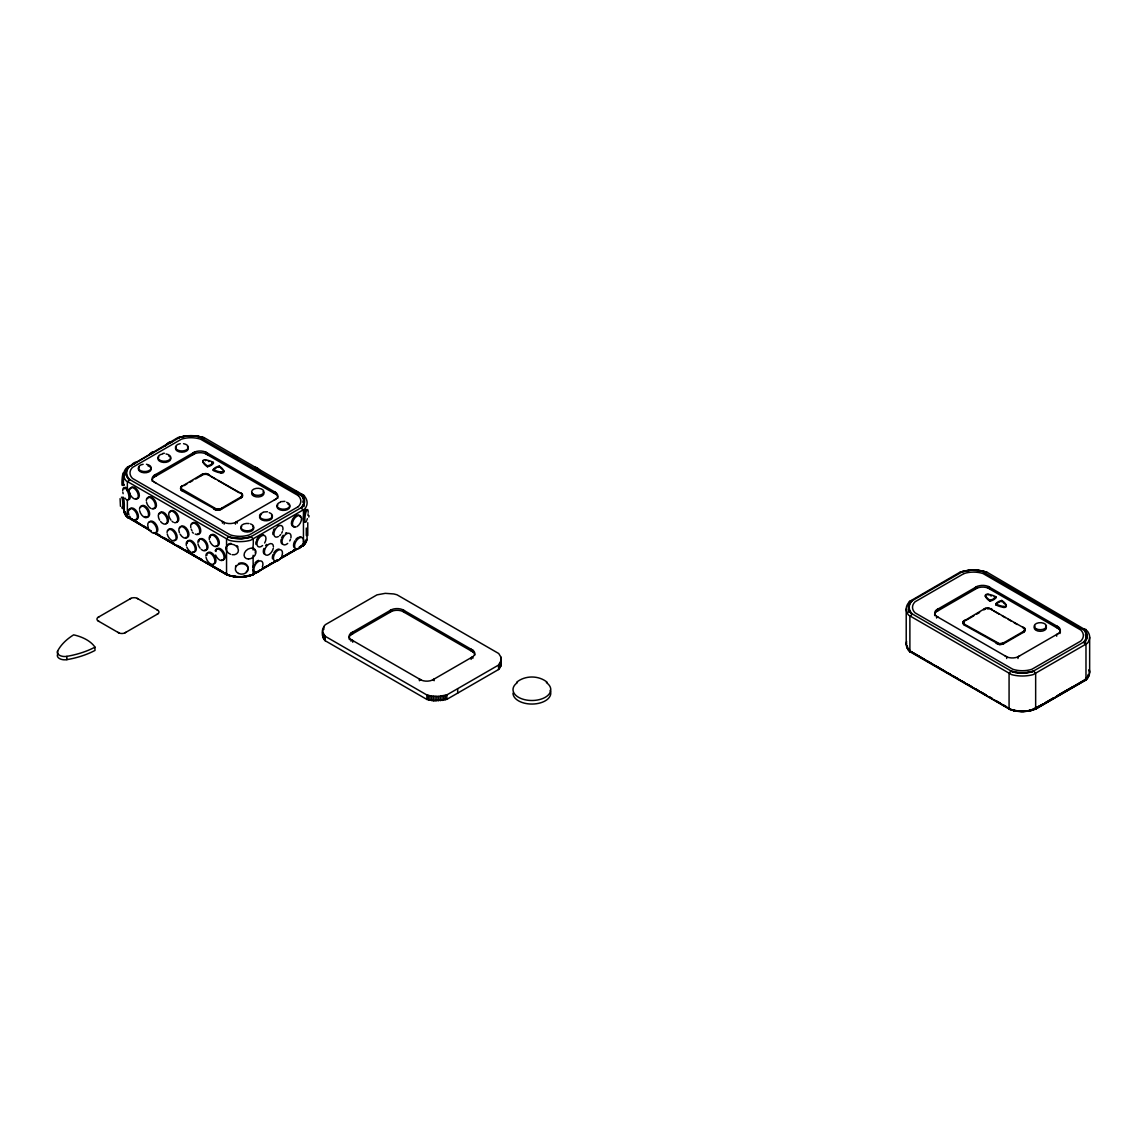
<?xml version="1.0" encoding="UTF-8"?>
<svg xmlns="http://www.w3.org/2000/svg" width="1147" height="1147" viewBox="0 0 1147 1147"><rect width="100%" height="100%" fill="white"/><g stroke="black" fill="none" stroke-linecap="round" stroke-linejoin="round"><path stroke-width="1.5" d="M120.091 498.63L120.449 506.3M322.665 629.474L322.852 632.499L325.146 636.255L426.885 694.982L431.673 696.1L438.598 696.415L446.871 694.896L498.572 665.059L501.196 660.285L501.01 657.26L498.716 653.518L396.977 594.777L393.851 593.96L385.263 593.343L376.99 594.863L325.304 624.699C321.275 628.814 321.203 636.528 325.146 640.7L426.885 699.441L433.38 700.76L446.871 699.355L498.572 669.504L500.952 665.733L501.282 659.267M241.472 493.181L242.533 495.848L241.472 497.612L220.711 509.598L216.883 510.171L181.613 490.558L180.796 487.016L202.388 474.141L206.202 473.568L242.304 494.07L241.472 496.708L220.711 508.709L216.883 509.282L180.609 488.335M963.136 621.832L964.14 624.04L999.41 643.668L1003.238 643.08L1023.999 631.094L1024.83 628.456L988.728 607.939L984.915 608.527L963.322 621.402L964.14 624.929L999.41 644.557L1003.238 643.983L1023.999 631.983L1025.06 629.33M308.83 517.053L309.045 515.72M121.396 497.21C123.001 496.278 123.446 513.713 121.854 507.132M122.858 497.11C124.464 496.178 124.908 513.612 123.317 507.031M303.998 503.691L304.041 499.662L301.761 495.92L200.022 437.179L196.883 436.362L188.294 435.745L180.022 437.265L128.335 467.116L125.711 471.89L125.898 474.901L128.177 478.657L229.916 537.398L233.056 538.215L241.644 538.818L249.917 537.298L301.604 507.461L303.998 503.691L303.998 506.659M322.909 632.929L322.651 635.954M964.14 620.513L963.136 623.61M1085.592 640.012L1086.783 635.051L1084.288 630.291L982.549 571.564L979.409 570.733L970.821 570.131L962.548 571.65L910.861 601.487L908.238 606.261L908.424 609.286L910.704 613.028L1012.443 671.769L1015.582 672.586L1024.171 673.203L1032.443 671.683L1084.13 641.833L1085.592 640.012L1085.592 642.994M180.796 487.919L182.545 485.597M301.03 546.158L303.453 545.513L303.453 510.458L301.03 507.791L302.048 506.601A22.625 13.061 0 0 0 302.048 495.676C299.052 493.21 305.016 494.801 304.772 496.594A25.635 14.796 0 0 1 304.772 508.967L250.548 540.28A25.635 14.796 0 0 1 229.128 540.28L126.041 480.751A25.635 14.796 0 0 1 126.041 468.392L178.043 437.494L179.477 437.609M909.886 601.286L960.569 571.866L964.039 571.392A22.625 13.061 0 0 1 982.965 571.392L986.434 571.866L1087.299 630.979A25.635 14.796 0 0 1 1087.299 643.352L1033.074 674.651A25.635 14.796 0 0 1 1011.654 674.651L908.567 615.136A25.635 14.796 0 0 1 908.567 602.763C908.338 600.971 914.274 599.379 911.292 601.845A22.625 13.061 0 0 0 911.292 612.77L912.338 613.946L909.886 616.627L909.886 651.682L912.309 652.328M229.543 575.722A24.646 14.237 0 0 0 250.146 575.722L253.129 574.575L253.129 555.291M1033.891 709.219L1035.655 708.946L1035.655 673.891L1033.891 670.852L1031.827 671.439A22.625 13.061 0 0 1 1012.901 671.439L1010.865 670.823L1009.073 673.891L1009.073 708.946L1009.933 709.434L909.886 651.682M251.336 536.452L249.3 537.054A22.625 13.061 0 0 1 230.375 537.054L228.339 536.452L226.547 539.506L226.547 574.575L228.325 574.833L225.242 573.056M127.36 466.901L129.812 466.284L128.765 467.46A22.625 13.061 0 0 0 128.765 478.385L129.812 479.561L127.36 482.242L127.36 491.002M1035.297 709.305L1085.98 679.899L1085.98 644.829L1083.557 642.162L1084.575 640.972A22.625 13.061 0 0 0 1084.575 630.061L1083.528 628.886L1085.98 629.488L1085.98 636.499M129.41 466.227L128.321 467.46A23.126 13.348 0 0 0 128.321 478.614L129.41 479.847M301.403 508.049L302.493 506.831A23.126 13.348 0 0 0 302.493 495.662L301.403 494.443M301.403 546.187L302.493 544.968M301.862 546.216L303.009 544.925A23.686 13.678 0 0 0 303.769 543.836M302.278 546.173L303.468 544.839A24.187 13.965 0 0 0 305.317 541.398M302.65 546.087L304.242 544.524A25.048 14.467 0 0 0 306.45 539.721M303.252 545.757L304.772 544.036A25.635 14.796 0 0 0 306.736 535.305M911.937 600.612L910.847 601.831A23.126 13.348 0 0 0 910.847 613L911.937 614.218M1083.929 642.435L1085.019 641.202A23.126 13.348 0 0 0 1085.019 630.047L1083.929 628.814M1034.494 709.391L1085.535 679.311A23.686 13.678 0 0 0 1086.295 678.207M1084.388 680.587L1085.994 679.21A24.187 13.965 0 0 0 1087.399 676.945M1084.804 680.558L1086.768 678.895A25.048 14.467 0 0 0 1087.585 677.748M1085.779 680.128L1087.299 678.407A25.635 14.796 0 0 0 1089.263 669.69M1084.402 680.228L1085.363 679.253A19.743 11.398 0 0 0 1086.008 678.35M98.972 616.828L97.495 617.832A4.975 2.882 0 0 0 97.495 620.412L98.972 621.416M156.967 614.362L158.429 613.358A4.975 2.882 0 0 0 158.429 610.778L156.967 609.774M516.58 682.307C524.982 675.239 538.803 675.239 547.205 682.307M277.717 498.372A9.205 5.319 0 0 0 276.126 494.472L205.456 453.667A9.205 5.319 0 0 0 194.789 453.667L153.827 477.324A9.205 5.319 0 0 0 152.221 481.224M474.786 655.138A9.205 5.319 0 0 0 473.08 652.055L402.425 611.265A9.205 5.319 0 0 0 391.758 611.265L350.781 634.922A9.205 5.319 0 0 0 349.075 638.004M1059.914 633.545A9.205 5.319 0 0 0 1058.652 628.843L987.983 588.053A9.205 5.319 0 0 0 977.316 588.053L936.353 611.709A9.205 5.319 0 0 0 934.748 615.609M130.084 598.849L131.848 598.003A4.975 2.882 0 0 1 136.307 598.003L138.056 598.849M125.84 632.341L124.091 633.187A4.975 2.882 0 0 1 119.632 633.187L117.869 632.341M1019.697 655.826L1017.676 656.973A9.205 5.319 0 0 1 1007.009 656.973L1004.973 655.826M183.993 485.654L186.904 483.977M189.814 482.299L192.725 480.607M195.635 478.93L202.388 475.044L202.388 474.141M275.868 499.117L235.45 522.444L235.45 524.136M98.04 617.358L131.016 598.318M298.306 506.644L249.372 534.889A19.298 11.14 0 0 1 230.303 534.889L132.507 478.428A19.298 11.14 0 0 1 132.507 467.417L181.441 439.172A19.298 11.14 0 0 1 200.51 439.172L298.306 495.633M124.908 632.872L157.899 613.831M293.087 550.56L296.17 548.782M299.252 547.004L302.335 545.226M263.466 567.851L266.462 566.116M269.473 564.381L272.484 562.647M281.502 557.442L290.506 552.223M293.517 550.488L296.528 548.753M260.756 569.658L251.623 574.934L252.541 575.02M261.573 569.113L266.792 566.174M267.767 565.528L277.33 560.094M281.718 557.485L297.231 548.524M251.967 575.02L261.143 569.715M262.677 568.84L277.746 560.137M282.262 557.528L297.345 548.825M252.268 575.048L303.453 545.513M432.419 680.042L472.822 656.701L472.822 658.392M966.52 620.025L973.803 615.839M976.714 614.147L979.61 612.469M1058.394 633.488L1017.977 656.815L1017.977 658.507M1037.748 706.81C1030.479 712.287 1020.543 712.631 1012.07 710.179L995.123 700.387M1038.422 706.595L1042.967 703.971M1044.487 703.097L1053.505 697.892M1056.502 696.157L1059.513 694.422M1060.201 693.835L1073.033 686.609M1029.963 710.065A19.743 11.398 0 0 0 1031.583 709.764L1043.283 704.043M1044.802 703.154L1047.813 701.419M1048.745 700.803L1053.835 697.95M1056.502 696.329L1083.929 680.572M1034.795 709.434L1085.98 679.899M274.147 500.106L276.126 498.931A9.205 5.319 0 0 0 276.126 492.78L274.147 491.604L274.147 493.296M177.685 437.839L180.265 437.079A25.635 14.796 0 0 1 201.686 437.079M179.19 437.494L181.513 437.007A22.625 13.061 0 0 1 200.438 437.007L203.908 437.494L303.453 495.117L303.453 502.128M253.129 550.03C252.197 547.305 255.824 535.391 249.501 537.427A23.126 13.348 0 0 1 230.174 537.427L228.052 536.796M253.129 574.575L250.548 575.335A25.635 14.796 0 0 1 229.128 575.335M252.971 574.776L250.304 575.665A25.048 14.467 0 0 1 229.371 575.665M960.211 572.224L963.838 571.235A23.126 13.348 0 0 1 983.165 571.235L986.793 572.224M1034.15 671.167L1032.028 671.798A23.126 13.348 0 0 1 1012.701 671.798L1010.579 671.167M1035.655 708.946L1032.028 709.936A23.126 13.348 0 0 1 1016.457 710.71M1035.497 709.161L1032.257 710.05A23.686 13.678 0 0 1 1012.471 710.05L1009.073 708.946M280.571 501.683L284.915 501.354M263.136 512.064L267.466 511.734M250.462 575.063L249.057 575.393A19.743 11.398 0 0 1 247.437 575.679M127.36 499.777L127.36 517.311L129.783 517.942M162.888 453.38L164.379 453.266M204.266 437.839L200.639 436.864A23.126 13.348 0 0 0 181.312 436.864M1010.579 709.305L1012.701 709.936A23.126 13.348 0 0 0 1014.55 710.38M1009.432 709.305L1012.256 710.108A24.187 13.965 0 0 0 1032.472 710.108M226.547 574.575L230.174 575.565A23.126 13.348 0 0 0 232.024 575.995M226.705 574.776L229.73 575.737A24.187 13.965 0 0 0 249.946 575.737M990.191 609.114L991.008 609.415L991.008 608.527M938.332 617.344L936.353 616.168A9.205 5.319 0 0 1 936.353 610.018L938.332 608.842L938.332 610.534M155.806 482.973L153.827 481.797A9.205 5.319 0 0 1 153.827 475.632L155.806 474.471L155.806 476.163M993.431 610.806L999.352 614.233M1002.32 615.939L1005.288 617.66M1008.256 619.366L1011.21 621.072M1014.177 622.792L1017.145 624.498M913.844 653.217L924.625 659.439M927.708 661.217L930.791 662.995M935.407 665.661L944.641 670.995M947.723 672.773L950.806 674.551M953.874 676.329L958.505 678.995M961.573 680.773L964.656 682.551M967.738 684.329L972.355 686.996M975.437 688.774L978.52 690.551M981.588 692.329L986.205 694.996M989.288 696.774L992.37 698.552M996.987 701.218L1000.069 702.996M1003.152 704.774L1006.22 706.552M985.918 695.068L910.331 651.439L908.438 648.657M988.958 696.817L992.083 698.623M1010.249 709.391L910.345 651.095A23.686 13.678 0 0 1 909.571 650.005M210.905 476.435L215.349 479.002M218.317 480.708L239.063 492.694M154.071 481.969L224.167 522.444L224.167 524.136M421.135 680.042L351.039 639.567L351.039 641.259M131.317 518.831L140.565 524.165M143.633 525.943L146.716 527.72M157.497 533.943L160.58 535.721M163.648 537.499L168.279 540.165M171.347 541.943L174.43 543.721M177.513 545.499L182.129 548.166M185.212 549.943L188.294 551.721M192.911 554.388L195.994 556.166M199.062 557.944L202.144 559.722M212.926 565.944L222.16 571.278M147.906 528.652L127.804 517.053L125.912 514.272A24.187 13.965 0 0 0 127.346 516.623L128.536 517.957M155.562 533.083L160.236 535.778M163.261 537.527L174.1 543.793M177.14 545.542L187.979 551.793M191.004 553.542L201.843 559.808M204.883 561.557L229.543 575.794L239.594 577.228L249.716 575.608A23.686 13.678 0 0 1 229.945 575.679M149.01 529.584L127.819 516.709A23.686 13.678 0 0 1 126.428 514.501M155.189 533.14L227.723 575.02M127.36 517.311L151.361 531.262M153.712 532.523L227.407 575.048M151.06 531.133L126.041 515.82A25.635 14.796 0 0 1 123.79 508.365M154.157 532.925L226.905 574.934M137.124 598.318L157.899 610.304M98.04 620.885L118.801 632.872M193.313 533.183L192.338 532.151M911.062 652.342L909.872 651.009A24.187 13.965 0 0 1 908.467 648.743M910.689 652.256L909.098 650.679A25.048 14.467 0 0 1 906.89 645.89M910.087 651.926L908.567 650.191A25.635 14.796 0 0 1 906.603 641.474M128.321 516.752L129.41 517.985M128.163 517.87L126.93 516.494A24.646 14.237 0 0 1 124.765 511.763M303.181 502.185L303.683 503.146L303.683 498.687M1024.83 629.345L1025.06 630.219M500.651 660.729L501.282 663.726M125.367 512.279L125.553 513.283M1089.65 637.159L1089.65 672.228M1086.783 635.051L1086.84 639.022M1085.707 632.097L1085.707 636.556M1058.394 628.671L1058.394 626.979L988.298 586.504L988.298 588.196M1056.674 627.681L1056.674 625.975L1058.652 627.151A9.205 5.319 0 0 1 1058.652 633.316L1056.674 634.492L1056.674 636.184M1024.83 628.456L1024.83 631.094M1024.529 628.04L1024.529 628.943L1023.999 627.567M1024.529 630.621L1024.529 631.51M1023.999 631.094L1023.999 631.983M1023.067 627.036L1023.067 627.925M1023.067 631.624L1023.067 632.527M1006.693 658.507L1006.693 656.815L936.597 616.355L936.597 618.047M1006.22 604.999L1006.22 605.917A2.079 1.19 0 0 1 1005.704 607.107A2.079 1.19 0 0 1 1003.639 607.408A20.015 11.556 0 0 1 995.797 604.813L995.797 603.895A10.438 6.036 0 0 1 1001.761 600.455A20.259 11.699 0 0 1 1006.22 604.999A2.079 1.19 0 0 1 1005.704 606.19A2.079 1.19 0 0 1 1003.639 606.476A20.015 11.556 0 0 1 995.797 603.895M1004.17 642.549L1004.17 643.438M1003.639 606.476L1003.639 607.408M1003.238 643.08L1003.238 643.983M1002.406 643.395L1002.406 644.284M1001.761 600.455L1001.761 601.372A20.259 11.699 0 0 1 1002.263 601.702M1001.689 643.553L1001.689 644.456M1000.944 643.668L1000.944 644.557M1000.184 643.696L1000.184 644.585M999.41 643.668L999.41 644.557M998.664 643.553L998.664 644.456M997.947 643.395L997.947 644.284M997.13 643.08L997.13 643.983M996.198 642.549L996.198 643.438M995.911 596.784L995.911 597.702A10.438 6.036 0 0 1 989.947 601.157A20.259 11.699 0 0 1 985.474 596.612L985.474 595.68A2.079 1.19 0 0 1 986.004 594.504A2.079 1.19 0 0 1 988.054 594.203A20.015 11.556 0 0 1 995.911 596.784A10.438 6.036 0 0 1 989.947 600.225L989.947 601.157M991.94 609.057L991.94 609.96M990.019 589.2L990.019 587.508L987.983 586.361A9.205 5.319 0 0 0 977.316 586.361L975.294 587.508L975.294 589.2M988.728 607.939L988.728 608.842M988.054 594.203L988.054 595.121M987.968 607.91L987.968 608.799M987.194 607.939L987.194 608.842M985.732 608.211L984.915 609.415L984.915 608.527M983.983 609.057L983.983 609.96M977.015 588.196L977.015 586.504L936.597 609.831L936.597 611.537M965.071 619.982L965.071 620.871M965.071 624.57L965.071 625.473M964.14 624.04L964.14 624.929M963.609 620.986L963.609 621.889M963.609 623.567L963.609 624.455M963.322 621.402L963.322 622.291M963.322 623.151L963.322 624.04M908.424 609.286L908.424 612.254M906.216 608.957L906.216 644.012M501.225 658.263L501.196 664.73M501.01 657.26L500.952 665.733M500.565 662.263L500.565 666.722M500.035 663.238L500.035 667.683M499.361 664.17L499.361 668.629M498.572 665.059L498.572 669.504M472.822 651.883L472.822 650.191L402.726 609.717L402.726 611.423M471.102 650.894L471.102 649.202L473.08 650.363A9.205 5.319 0 0 1 473.08 656.528L471.102 657.704L471.102 659.396M457.682 688.659L457.682 693.118M446.871 694.896L446.871 699.355M445.337 695.354L445.337 699.813M443.717 695.742L443.717 700.2M442.054 696.057L442.054 700.502M440.333 696.272L440.333 700.731M438.598 696.415L438.598 700.874M436.864 696.458L436.864 700.917M435.114 696.43L435.114 700.889M434.14 680.73L434.14 679.038L432.104 680.185A9.205 5.319 0 0 1 421.436 680.185L419.415 679.038L419.415 680.73M433.38 696.301L433.38 700.76M431.673 696.1L431.673 700.559M430.01 695.799L430.01 700.258M428.405 695.426L428.405 699.885M426.885 694.982L426.885 699.441M404.461 612.412L404.461 610.72L402.425 609.573A9.205 5.319 0 0 0 391.758 609.573L389.722 610.72L389.722 612.412M391.442 611.423L391.442 609.717L351.039 633.058L351.039 634.75M352.76 633.746L352.76 632.054L350.781 633.23A9.205 5.319 0 0 0 350.781 639.395L352.76 640.556L352.76 642.248M325.146 636.255L325.146 640.7M324.372 635.366L324.372 639.825M323.827 626.52L323.827 629.502M323.726 634.434L323.726 638.893M323.225 633.474L323.225 637.933M322.852 632.499L322.852 636.958M307.769 522.731L307.769 535.52M306.292 528.036L306.292 535.463M304.256 500.666L304.256 503.633M304.041 499.662L304.041 502.644M275.868 494.285L275.868 492.593L205.772 452.133L205.772 453.825M242.476 494.515L242.476 496.293M242.304 494.07L242.304 494.974M242.304 495.819L242.304 496.723M242.003 493.669L242.003 494.558M242.003 496.235L242.003 497.124M241.472 496.708L241.472 497.612M240.54 492.651L240.54 493.54M240.54 497.253L240.54 498.142M237.171 523.147L237.171 521.441L235.149 522.588A9.205 5.319 0 0 1 224.482 522.588L222.446 521.441L222.446 523.147M223.694 470.614L223.694 471.532A2.079 1.19 0 0 1 223.178 472.722A2.079 1.19 0 0 1 221.113 473.023A20.015 11.556 0 0 1 213.27 470.442L213.27 469.524A10.438 6.036 0 0 1 219.235 466.069A20.259 11.699 0 0 1 223.694 470.614A2.079 1.19 0 0 1 223.178 471.804A2.079 1.19 0 0 1 221.113 472.105A20.015 11.556 0 0 1 213.27 469.524M221.643 508.164L221.643 509.067M221.113 472.105L221.113 473.023M220.711 508.709L220.711 509.598M219.88 509.01L219.88 509.913M219.235 466.069L219.235 466.987A20.259 11.699 0 0 1 219.737 467.316M219.163 509.182L219.163 510.071M218.417 509.282L218.417 510.171M217.658 509.311L217.658 510.214M216.883 509.282L216.883 510.171M216.138 509.182L216.138 510.071M215.421 509.01L215.421 509.913M214.604 508.709L214.604 509.598M213.672 508.164L213.672 509.067M213.385 462.399L213.385 463.331A10.438 6.036 0 0 1 207.421 466.772A20.259 11.699 0 0 1 202.947 462.227L202.947 461.309A2.079 1.19 0 0 1 203.478 460.119A2.079 1.19 0 0 1 205.528 459.818A20.015 11.556 0 0 1 213.385 462.399A10.438 6.036 0 0 1 207.421 465.854L207.421 466.772M209.414 474.686L209.414 475.575L208.482 474.141M207.664 473.84L207.664 474.729M207.492 454.814L207.492 453.122L205.456 451.975A9.205 5.319 0 0 0 194.789 451.975L192.768 453.122L192.768 454.814M206.947 473.668L206.947 474.557M206.202 473.568L206.202 474.457M205.528 459.818L205.528 460.736M205.442 473.525L205.442 474.428M204.668 473.568L204.668 474.457M203.922 473.668L203.922 474.557M203.205 473.84L203.205 474.729M201.456 474.686L201.456 475.575M194.488 453.825L194.488 452.133L154.071 475.46L154.071 477.152M182.545 490.199L182.545 491.088M181.613 486.142L181.613 487.031M181.613 489.654L181.613 490.558M181.083 486.615L181.083 487.504M181.083 489.181L181.083 490.084M180.796 487.016L180.796 489.669M180.552 487.891L180.552 488.794M94.972 647.166L94.972 650.449A72.333 41.765 0 0 1 66.856 659.654A7.398 4.273 0 0 1 59.501 658.579A7.398 4.273 0 0 1 57.637 654.335L57.637 651.037A71.472 41.263 0 0 1 73.637 634.85A37.292 21.535 0 0 1 94.972 647.166A72.333 41.765 0 0 1 66.856 656.356A7.398 4.273 0 0 1 59.501 655.281A7.398 4.273 0 0 1 57.637 651.037M66.856 656.356L66.856 659.654M1045.605 626.033A6.122 3.527 0 0 1 1040.315 631.323A6.122 3.527 0 0 1 1035.01 626.033M1003.209 602.39A20.259 11.699 0 0 1 1003.639 602.749M1004.055 603.121A20.259 11.699 0 0 1 1004.801 603.881M1005.446 604.684A20.259 11.699 0 0 1 1006.22 605.917M995.797 604.813A10.438 6.036 0 0 1 997.202 603.365M998.148 602.734A10.438 6.036 0 0 1 999.826 601.946M1001.102 601.53A10.438 6.036 0 0 1 1001.761 601.372M985.474 596.612A2.079 1.19 0 0 1 985.76 595.58M990.205 595.565A20.015 11.556 0 0 1 991.582 595.938M994.148 596.87A20.015 11.556 0 0 1 995.911 597.702M989.947 600.225A20.259 11.699 0 0 1 985.474 595.68M962.792 571.464A25.635 14.796 0 0 1 964.828 570.977M966.95 570.604A25.635 14.796 0 0 1 984.212 571.464M1088.689 675.339A25.048 14.467 0 0 1 1088.231 676.558M1088.302 675.569A24.646 14.237 0 0 1 1086.41 679.081M1089.019 670.034A25.377 14.653 0 0 1 1087.069 678.666M1088.116 674.579A24.187 13.965 0 0 1 1087.843 675.769M1085.449 634.334A22.18 12.803 0 0 1 1086.109 638.707M1085.549 635.266A21.85 12.617 0 0 1 1085.793 638.521M1032.673 710.108A24.646 14.237 0 0 1 1012.07 710.108M1032.83 710.036A25.048 14.467 0 0 1 1011.898 710.036M1032.974 709.907A25.377 14.653 0 0 1 1011.754 709.907M1033.074 709.721A25.635 14.796 0 0 1 1011.654 709.721M908.797 650.464A25.377 14.653 0 0 1 906.847 646.851M906.574 645.603A25.377 14.653 0 0 1 906.574 643.08M909.456 650.865A24.646 14.237 0 0 1 907.291 646.148M263.079 491.647A6.122 3.527 0 0 1 258.591 496.923A6.122 3.527 0 0 1 251.881 492.507M220.683 468.019A20.259 11.699 0 0 1 221.113 468.377M221.916 469.123A20.259 11.699 0 0 1 222.274 469.51M223.206 470.7A20.259 11.699 0 0 1 223.694 471.532M213.27 470.442A10.438 6.036 0 0 1 216.152 468.062M217.93 467.345A10.438 6.036 0 0 1 219.235 466.987M202.947 462.227A2.079 1.19 0 0 1 203.478 461.037M208.367 461.366A20.015 11.556 0 0 1 209.055 461.567M211.621 462.485A20.015 11.556 0 0 1 212.238 462.757M212.826 463.03A20.015 11.556 0 0 1 213.385 463.331M207.421 465.854A20.259 11.699 0 0 1 202.947 461.309M238.504 563.535A6.423 5.248 0 0 1 246.82 564.883A6.423 5.248 0 0 1 246.261 571.794M235.522 566.718A6.423 5.248 0 0 1 236.153 565.457M232.97 455.445A6.423 3.713 60 0 1 237.501 458.069M277.287 480.994A6.423 3.713 60 0 1 278.391 481.095M279.567 481.597A6.423 3.713 60 0 1 281.832 483.618M254.964 467.99A6.423 3.713 60 0 1 256.139 468.492M254.921 467.273A6.423 3.713 60 0 1 260.398 471.274M295.482 490.902A6.423 3.713 60 0 1 297.833 492.264M255.193 550.087A6.423 4.846 -35.4 0 1 255.193 552.797M252.426 547.563A6.423 4.846 -35.4 0 1 253.645 548.094M226.59 549.083A6.423 5.061 24.9 0 1 230.977 543.334M236.97 545.614A6.423 5.061 24.9 0 1 237.959 546.861M230.59 554.288A6.423 5.061 24.9 0 1 227.45 545.37A6.423 5.061 24.9 0 1 237.83 548.123A6.423 5.061 24.9 0 1 232.196 554.718M124.12 488.98A6.423 2.538 72.2 0 1 129.023 491.274A6.423 2.538 72.2 0 1 128.679 499.633M122.715 490.629A6.423 2.538 72.2 0 1 125.568 488.378A6.423 2.538 72.2 0 1 128.908 496.164A6.423 2.538 72.2 0 1 126.643 499.791M125.84 499.117A6.423 2.538 72.2 0 1 125.037 498.099M123.145 493.697A6.423 2.538 72.2 0 1 122.829 492.106M124.32 484.507A6.423 0.76 -85.2 0 1 123.403 482.213A6.423 0.76 -85.2 0 1 124.564 473.238M122.858 484.378A6.423 0.76 -85.2 0 1 122.055 479.69A6.423 0.76 -85.2 0 1 123.661 473.338M170.573 457.782A6.423 3.713 0 0 1 163.534 462.413A6.423 3.713 0 0 1 158.816 456.879M168.91 456.119A6.423 3.713 0 0 1 169.942 456.879M166.043 453.954A6.423 3.713 0 0 1 169.641 459.66A6.423 3.713 0 0 1 159.118 459.66A6.423 3.713 0 0 1 162.716 453.954M256.197 571.851A6.423 3.713 -60 0 1 255.093 571.966M253.43 571.005A6.423 3.713 -60 0 1 252.985 570.002M252.985 567.292A6.423 3.713 -60 0 1 254.161 564.252M255.093 562.876A6.423 3.713 -60 0 1 258.548 560.367M260.684 569.944A6.423 3.713 -60 0 1 253.946 570.202A6.423 3.713 -60 0 1 259.208 561.098A6.423 3.713 -60 0 1 262.348 567.062M151.003 468.105A6.423 3.713 0 0 1 143.963 472.75A6.423 3.713 0 0 1 139.231 467.216M148.006 465.854A6.423 3.713 0 0 1 150.357 467.216M146.458 464.277A6.423 3.713 0 0 1 150.056 469.983A6.423 3.713 0 0 1 139.533 469.983A6.423 3.713 0 0 1 143.131 464.277M294.134 547.621A6.423 3.713 -60 0 1 294.865 540.868M295.797 539.491A6.423 3.713 -60 0 1 298.077 537.484M299.252 536.982A6.423 3.713 -60 0 1 301.288 537.169M297.933 549.069A6.423 3.713 -60 0 1 294.722 544.51A6.423 3.713 -60 0 1 300.285 537.585A6.423 3.713 -60 0 1 303.496 542.158M303.052 543.678A6.423 3.713 -60 0 1 299.109 548.567M294.75 526.53A6.423 3.713 -60 0 1 292.714 518.931A6.423 3.713 -60 0 1 300.313 516.896M295.797 527.133A6.423 3.713 -60 0 1 293.489 520.021A6.423 3.713 -60 0 1 301.088 516.795A6.423 3.713 -60 0 1 296.973 526.631M282.262 544.022A6.423 3.713 -60 0 1 281.087 539.635M281.545 538.101A6.423 3.713 -60 0 1 283.209 535.219M285.474 533.212A6.423 3.713 -60 0 1 286.65 532.71M287.696 543.449A6.423 3.713 -60 0 1 282.004 542.13A6.423 3.713 -60 0 1 286.922 533.599A6.423 3.713 -60 0 1 290.908 537.886M290.449 539.405A6.423 3.713 -60 0 1 289.732 540.911M256.01 544.452A6.423 3.713 -60 0 1 256.01 541.742M256.469 540.208A6.423 3.713 -60 0 1 263.609 535.004M262.62 545.556A6.423 3.713 -60 0 1 256.928 543.32A6.423 3.713 -60 0 1 263.366 535.305A6.423 3.713 -60 0 1 264.656 543.018M276.914 560.195A6.423 3.713 -60 0 1 275.739 560.682M272.527 558.833A6.423 3.713 -60 0 1 272.972 554.589M273.703 553.083A6.423 3.713 -60 0 1 279.18 549.098M281.158 557.399A6.423 3.713 -60 0 1 273.689 559.808A6.423 3.713 -60 0 1 278.348 550.087A6.423 3.713 -60 0 1 281.89 555.894M264.642 554.374A6.423 3.713 -60 0 1 263.925 548.452M265.588 545.585A6.423 3.713 -60 0 1 266.678 544.424M273.287 548.237A6.423 3.713 -60 0 1 265.975 555.119A6.423 3.713 -60 0 1 266.979 545.771A6.423 3.713 -60 0 1 273.445 546.789M273 534.574A6.423 3.713 -60 0 1 273 531.864M273.459 530.33A6.423 3.713 -60 0 1 274.176 528.839M277.388 525.441A6.423 3.713 -60 0 1 278.563 524.939M278.434 536.538A6.423 3.713 -60 0 1 273.904 533.441A6.423 3.713 -60 0 1 279.223 525.67A6.423 3.713 -60 0 1 282.822 530.115M282.363 531.635A6.423 3.713 -60 0 1 281.646 533.14M280.7 534.516A6.423 3.713 -60 0 1 279.61 535.678M304.242 522A6.423 1.362 -81.2 0 1 303.468 517.77A6.423 1.362 -81.2 0 1 305.073 510.429M305.503 509.684A6.423 1.362 -81.2 0 1 305.905 509.34M306.507 521.139A6.423 1.362 -81.2 0 1 304.844 519.476A6.423 1.362 -81.2 0 1 306.507 510.644A6.423 1.362 -81.2 0 1 308.17 512.308M308.113 513.799A6.423 1.362 -81.2 0 1 307.941 515.419M307.339 518.645A6.423 1.362 -81.2 0 1 306.937 520.035M133.912 464.248A6.423 3.713 -60 0 1 135.088 463.388M130.844 466.169A6.423 3.713 -60 0 1 137.267 462.47M199.492 539.491A6.423 3.713 60 0 1 207.034 543.262A6.423 3.713 60 0 1 204.61 550.116M198.89 541.757A6.423 3.713 60 0 1 199.048 540.481M197.843 542.359A6.423 3.713 60 0 1 202.79 539.979A6.423 3.713 60 0 1 206.861 548.467A6.423 3.713 60 0 1 201.212 549.37M200.123 548.209A6.423 3.713 60 0 1 198.001 543.807M210.216 537.57A6.423 3.713 60 0 1 214.36 534.746A6.423 3.713 60 0 1 219.235 541.857A6.423 3.713 60 0 1 215.937 545.929M209.328 539.62A6.423 3.713 60 0 1 214.503 536.079A6.423 3.713 60 0 1 217.428 545.943A6.423 3.713 60 0 1 209.772 541.14M198.503 534.043A6.423 3.713 60 0 1 197.413 533.943M191.85 524.308A6.423 3.713 60 0 1 198.503 524.968A6.423 3.713 60 0 1 199.449 533.756M190.803 527.62A6.423 3.713 60 0 1 194.402 523.175A6.423 3.713 60 0 1 199.707 530.946A6.423 3.713 60 0 1 195.191 534.043M191.979 530.645A6.423 3.713 60 0 1 191.248 529.154M216.052 551.492A6.423 3.713 60 0 1 220.195 548.653A6.423 3.713 60 0 1 225.07 555.779A6.423 3.713 60 0 1 221.772 559.851M215.163 550.818A6.423 3.713 60 0 1 221.83 551.478A6.423 3.713 60 0 1 222.762 560.281A6.423 3.713 60 0 1 215.622 555.062M169.713 443.086A6.423 3.713 -60 0 1 170.889 442.584M165.455 445.882A6.423 3.713 -60 0 1 171.878 442.168M180.022 527.864A6.423 3.713 60 0 1 187.621 529.9A6.423 3.713 60 0 1 185.585 537.499M179.434 532.71A6.423 3.713 60 0 1 182.975 526.903A6.423 3.713 60 0 1 187.635 536.61A6.423 3.713 60 0 1 180.151 534.215M147.519 498.687A6.423 3.713 60 0 1 155.117 500.723A6.423 3.713 60 0 1 153.081 508.322M146.314 500.551A6.423 3.713 60 0 1 150.472 497.726A6.423 3.713 60 0 1 155.332 504.852A6.423 3.713 60 0 1 152.035 508.924M150.859 508.422A6.423 3.713 60 0 1 146.472 501.999M187.233 543.463A6.423 3.713 60 0 1 191.391 540.638A6.423 3.713 60 0 1 196.252 547.75A6.423 3.713 60 0 1 192.954 551.836M186.344 545.513A6.423 3.713 60 0 1 189.556 540.94A6.423 3.713 60 0 1 195.119 547.865A6.423 3.713 60 0 1 191.907 552.438M190.732 551.936A6.423 3.713 60 0 1 186.803 547.033M206.904 555.334A6.423 3.713 60 0 1 207.048 554.058M207.507 553.055A6.423 3.713 60 0 1 214.647 556.094A6.423 3.713 60 0 1 213.715 563.808M205.858 555.937A6.423 3.713 60 0 1 212.324 554.904A6.423 3.713 60 0 1 213.313 564.252A6.423 3.713 60 0 1 206.016 557.37M187.448 446.627A6.423 3.713 0 0 1 181.886 452.19A6.423 3.713 0 0 1 176.337 446.627M183.549 443.688A6.423 3.713 0 0 1 187.147 449.409A6.423 3.713 0 0 1 176.638 449.409A6.423 3.713 0 0 1 180.237 443.688M271.552 515.232A6.423 3.713 0 0 1 266.821 520.767A6.423 3.713 0 0 1 259.781 516.121M260.426 515.232A6.423 3.713 0 0 1 261.444 514.458M269.201 512.666A6.423 3.713 0 0 1 270.907 518.272A6.423 3.713 0 0 1 261.072 518.272A6.423 3.713 0 0 1 262.778 512.666M289.632 505.755A6.423 3.713 0 0 1 282.592 510.386A6.423 3.713 0 0 1 277.861 504.852M287.969 504.092A6.423 3.713 0 0 1 288.987 504.852M286.635 502.286A6.423 3.713 0 0 1 288.356 507.892A6.423 3.713 0 0 1 278.506 507.892A6.423 3.713 0 0 1 280.212 502.286M151.547 453.825A6.423 3.713 -60 0 1 152.723 452.965M149.411 454.37A6.423 3.713 -60 0 1 153.956 451.746M252.87 526.473A6.423 3.713 0 0 1 247.308 532.036A6.423 3.713 0 0 1 241.745 526.473M250.519 523.907A6.423 3.713 0 0 1 250.992 530.158A6.423 3.713 0 0 1 240.97 527.763A6.423 3.713 0 0 1 248.971 523.534M140.694 507.361A6.423 3.713 60 0 1 145.87 506.544A6.423 3.713 60 0 1 149.612 514.329A6.423 3.713 60 0 1 145.081 516.494M139.49 509.239A6.423 3.713 60 0 1 145.956 508.207A6.423 3.713 60 0 1 146.959 517.555A6.423 3.713 60 0 1 139.647 510.687M298.306 495.633A19.298 11.14 0 0 1 298.306 506.644M304.815 541.556A23.686 13.678 0 0 1 304.385 542.703M306.779 539.434A25.377 14.653 0 0 1 304.543 544.295M306.048 539.979A24.646 14.237 0 0 1 305.776 541.198M305.317 542.388A24.646 14.237 0 0 1 304.686 543.563M303.338 501.038A22.18 12.803 0 0 1 303.668 503.232M250.447 575.522A25.377 14.653 0 0 1 229.228 575.522M249.501 575.565A23.126 13.348 0 0 1 233.931 576.339M126.571 516.308A25.048 14.467 0 0 1 124.65 512.738M124.363 511.505A25.048 14.467 0 0 1 124.363 509.024M126.27 516.078A25.377 14.653 0 0 1 124.048 508.695M125.496 513.182A24.187 13.965 0 0 1 125.224 511.992M129.496 509.899A6.423 3.713 60 0 1 137.095 511.935A6.423 3.713 60 0 1 135.059 519.519M128.908 514.731A6.423 3.713 60 0 1 131.661 508.637A6.423 3.713 60 0 1 137.382 517.01A6.423 3.713 60 0 1 131.661 518.774M130.572 517.612A6.423 3.713 60 0 1 129.625 516.236M149.368 522A6.423 3.713 60 0 1 156.508 525.039A6.423 3.713 60 0 1 155.576 532.753M148.321 527.849A6.423 3.713 60 0 1 151.863 522.043A6.423 3.713 60 0 1 156.522 531.764A6.423 3.713 60 0 1 149.038 529.355M168.251 530.602A6.423 3.713 60 0 1 175.849 532.638A6.423 3.713 60 0 1 173.814 540.237M167.046 532.48A6.423 3.713 60 0 1 173.512 531.448A6.423 3.713 60 0 1 174.516 540.796A6.423 3.713 60 0 1 167.204 533.928M169.885 512.394A6.423 3.713 60 0 1 177.039 513.727A6.423 3.713 60 0 1 176.552 522.143M170.96 520.121A6.423 3.713 60 0 1 170.028 511.333A6.423 3.713 60 0 1 177.168 516.537A6.423 3.713 60 0 1 174.416 522.631M173.24 522.143A6.423 3.713 60 0 1 172.064 521.283M130.414 488.88A6.423 3.713 60 0 1 138.013 490.916A6.423 3.713 60 0 1 135.977 498.515M129.224 490.744A6.423 3.713 60 0 1 134.945 488.98A6.423 3.713 60 0 1 137.697 498.257A6.423 3.713 60 0 1 130.557 495.232M129.826 493.726A6.423 3.713 60 0 1 129.382 492.192M159.49 513.842A6.423 3.713 60 0 1 166.645 515.175A6.423 3.713 60 0 1 166.157 523.591M159.619 520.193A6.423 3.713 60 0 1 161.283 512.508A6.423 3.713 60 0 1 167.362 521.412A6.423 3.713 60 0 1 160.566 521.57M546.359 682.594A18.897 10.911 0 0 1 544.854 697.534A18.897 10.911 0 0 1 518.931 697.534A18.897 10.911 0 0 1 517.426 682.594M550.144 690.322A18.897 10.911 0 0 1 534.359 703.957A18.897 10.911 0 0 1 512.996 693.146M349.52 639.625A9.205 5.319 0 0 1 349.19 638.822M963.967 573.543L915.034 601.802A19.298 11.14 0 0 0 915.034 612.813L1012.83 669.275A19.298 11.14 0 0 0 1031.899 669.275L1080.832 641.03A19.298 11.14 0 0 0 1080.832 630.018L983.036 573.543A19.298 11.14 0 0 0 963.967 573.557M1035.985 628.685A6.122 3.527 0 0 0 1046.222 627.108A6.122 3.527 0 0 0 1038.723 622.778A6.122 3.527 0 0 0 1035.985 628.685M253.458 494.314A6.122 3.527 0 0 0 263.695 492.723A6.122 3.527 0 0 0 256.197 488.393A6.122 3.527 0 0 0 253.458 494.314M238.504 573.471A6.423 5.248 0 0 0 248.139 568.941A6.423 5.248 0 0 0 238.504 564.396A6.423 5.248 0 0 0 238.504 573.471M248.469 559.019A6.423 4.846 -35.4 0 0 255.752 550.875A6.423 4.846 -35.4 0 0 245.802 550.875A6.423 4.846 -35.4 0 0 248.469 559.019"/></g></svg>
